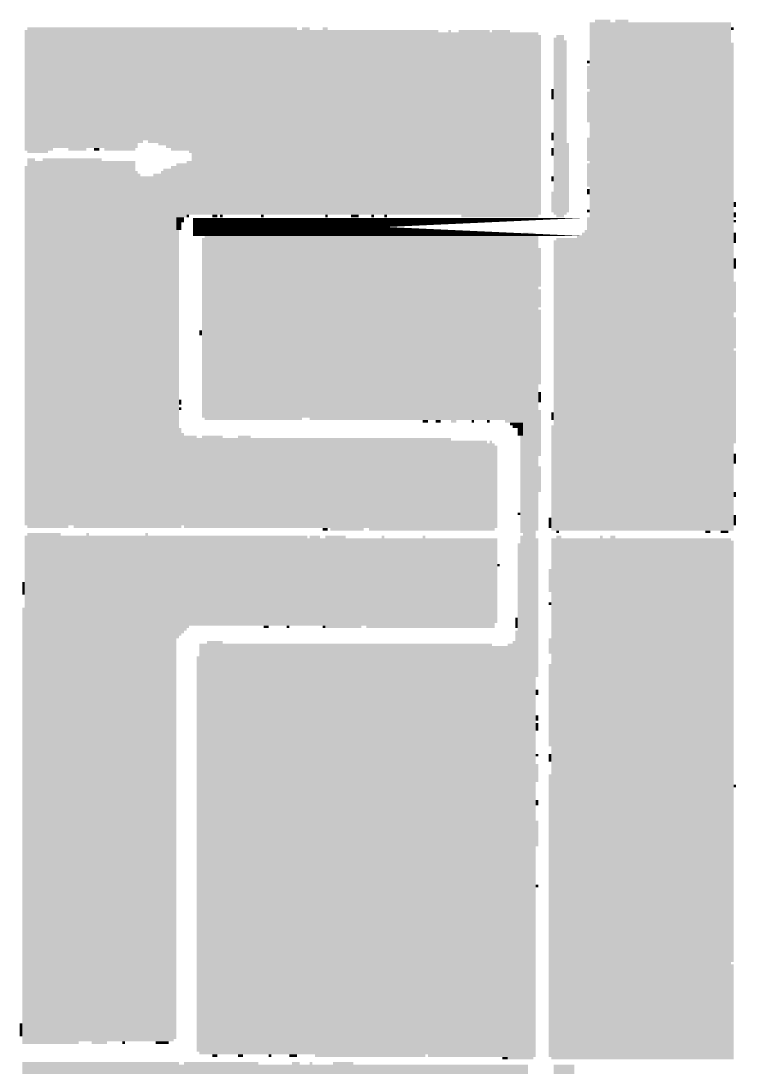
# Model space of a CAD drawing. Extents: x 0 to 19.7, y 0 to 11.
# Drawn here: x 3.75 to 5.773, y 3.776 to 6.735 of the extents above; entities that cross this region are included whole.
import ezdxf

# ---------------------------------------------------------------- set-up
doc = ezdxf.new("R2010")
doc.units = 0
doc.layers.get('0').update_dxf_attribs({"linetype": 'CONTINUOUS'})
doc.layers.add('1', color=1, linetype='CONTINUOUS')

# ---------------------------------------------------------------- blocks, each defined once
blk = doc.blocks.new('*U0')
at = {"color": 7}
for points in [[(519, 925), (624, 925), (519, 881), (624, 881)], [(626, 925), (629, 925), (626, 852), (629, 852)], [(634, 925), (636, 925), (634, 852), (636, 852)], [(738, 927), (740, 927), (738, 729), (740, 729)], [(740, 928), (746, 928), (740, 729), (746, 729)], [(746, 927), (748, 927), (746, 729), (748, 729)], [(748, 928), (753, 928), (748, 729), (753, 729)], [(753, 927), (793, 927), (753, 729), (793, 729)], [(793, 925), (794, 925), (793, 924), (794, 924)], [(518, 924), (519, 924), (518, 877), (519, 877)], [(624, 924), (626, 924), (624, 852), (626, 852)], [(629, 924), (634, 924), (629, 852), (634, 852)], [(636, 924), (679, 924), (636, 852), (679, 852)], [(679, 923), (683, 923), (679, 852), (683, 852)], [(683, 924), (684, 924), (683, 852), (684, 852)], [(684, 923), (687, 923), (684, 852), (687, 852)], [(687, 924), (699, 924), (687, 852), (699, 852)], [(699, 923), (700, 923), (699, 851), (700, 851)], [(700, 924), (707, 924), (700, 851), (707, 851)], [(707, 923), (718, 923), (707, 851), (718, 851)], [(718, 922), (719, 922), (718, 852), (719, 852)], [(724, 921), (725, 921), (724, 852), (725, 852)], [(725, 922), (728, 922), (725, 851), (728, 851)], [(728, 920), (729, 920), (728, 852), (729, 852)], [(793, 919), (794, 919), (793, 729), (794, 729)], [(737, 912), (738, 912), (737, 911), (738, 911)], [(737, 910), (738, 910), (737, 901), (738, 901)], [(723, 901), (724, 901), (723, 897), (724, 897)], [(737, 900), (738, 900), (737, 888), (738, 888)], [(519, 881), (564, 881), (519, 880), (564, 880)], [(566, 881), (624, 881), (566, 880), (624, 880)], [(723, 884), (724, 884), (723, 881), (724, 881)], [(737, 882), (738, 882), (737, 873), (738, 873)], [(519, 880), (562, 880), (519, 878), (562, 878)], [(519, 878), (529, 878), (519, 877), (529, 877)], [(519, 877), (527, 877), (519, 876), (527, 876)], [(535, 878), (542, 878), (535, 877), (542, 877)], [(545, 878), (547, 878), (545, 877), (547, 877)], [(549, 878), (561, 878), (549, 877), (561, 877)], [(570, 880), (624, 880), (570, 879), (624, 879)], [(573, 879), (624, 879), (573, 878), (624, 878)], [(575, 878), (624, 878), (575, 877), (624, 877)], [(582, 877), (624, 877), (582, 876), (624, 876)], [(723, 878), (724, 878), (723, 875), (724, 875)], [(729, 880), (730, 880), (729, 853), (730, 853)], [(519, 874), (522, 874), (519, 730), (522, 730)], [(522, 873), (525, 873), (522, 730), (525, 730)], [(525, 874), (548, 874), (525, 731), (548, 731)], [(548, 873), (561, 873), (548, 730), (561, 730)], [(581, 873), (583, 873), (581, 852), (583, 852)], [(583, 876), (624, 876), (583, 852), (624, 852)], [(518, 871), (519, 871), (518, 731), (519, 731)], [(561, 869), (562, 869), (561, 730), (562, 730)], [(562, 868), (563, 868), (562, 730), (563, 730)], [(568, 868), (571, 868), (568, 730), (571, 730)], [(571, 869), (572, 869), (571, 730), (572, 730)], [(572, 870), (575, 870), (572, 730), (575, 730)], [(575, 871), (577, 871), (575, 730), (577, 730)], [(577, 872), (581, 872), (577, 851), (581, 851)], [(737, 872), (738, 872), (737, 863), (738, 863)], [(563, 867), (568, 867), (563, 730), (568, 730)], [(723, 867), (724, 867), (723, 865), (724, 865)], [(723, 861), (724, 861), (723, 853), (724, 853)], [(737, 862), (738, 862), (737, 860), (738, 860)], [(794, 857), (795, 857), (794, 855), (795, 855)], [(581, 852), (582, 852), (581, 851), (582, 851)], [(591, 852), (593, 852), (591, 851), (593, 851)], [(594, 852), (595, 852), (594, 851), (595, 851)], [(610, 852), (611, 852), (610, 851), (611, 851)], [(635, 852), (636, 852), (635, 851), (636, 851)], [(645, 852), (648, 852), (645, 851), (648, 851)], [(653, 852), (654, 852), (653, 851), (654, 851)], [(658, 852), (659, 852), (658, 851), (659, 851)], [(688, 852), (699, 852), (688, 851), (699, 851)], [(737, 854), (738, 854), (737, 853), (738, 853)], [(794, 853), (795, 853), (794, 851), (795, 851)], [(577, 851), (580, 851), (577, 849), (580, 849)], [(577, 849), (579, 849), (577, 846), (579, 846)], [(737, 851), (738, 851), (737, 729), (738, 729)], [(794, 850), (795, 850), (794, 849), (795, 849)], [(577, 846), (578, 846), (577, 730), (578, 730)], [(588, 845), (602, 845), (588, 772), (602, 772)], [(602, 846), (606, 846), (602, 772), (606, 772)], [(606, 845), (648, 845), (606, 773), (648, 773)], [(648, 844), (650, 844), (648, 772), (650, 772)], [(650, 845), (660, 845), (650, 772), (660, 772)], [(660, 846), (661, 846), (660, 772), (661, 772)], [(661, 845), (671, 845), (661, 772), (671, 772)], [(671, 844), (677, 844), (671, 772), (677, 772)], [(677, 845), (679, 845), (677, 772), (679, 772)], [(679, 844), (681, 844), (679, 772), (681, 772)], [(681, 845), (683, 845), (681, 772), (683, 772)], [(683, 844), (684, 844), (683, 772), (684, 772)], [(684, 845), (686, 845), (684, 771), (686, 771)], [(686, 844), (700, 844), (686, 772), (700, 772)], [(700, 845), (703, 845), (700, 772), (703, 772)], [(703, 844), (712, 844), (703, 772), (712, 772)], [(712, 845), (716, 845), (712, 523), (716, 523)], [(716, 844), (718, 844), (716, 729), (718, 729)], [(733, 844), (735, 844), (733, 729), (735, 729)], [(735, 845), (736, 845), (735, 729), (736, 729)], [(736, 846), (737, 846), (736, 729), (737, 729)], [(794, 845), (795, 845), (794, 841), (795, 841)], [(587, 843), (588, 843), (587, 773), (588, 773)], [(724, 842), (725, 842), (724, 729), (725, 729)], [(725, 843), (733, 843), (725, 729), (733, 729)], [(718, 839), (719, 839), (718, 824), (719, 824)], [(794, 835), (795, 835), (794, 831), (795, 831)], [(794, 826), (795, 826), (794, 814), (795, 814)], [(718, 823), (719, 823), (718, 816), (719, 816)], [(718, 815), (719, 815), (718, 786), (719, 786)], [(794, 812), (795, 812), (794, 800), (795, 800)], [(586, 807), (587, 807), (586, 805), (587, 805)], [(794, 799), (795, 799), (794, 763), (795, 763)], [(718, 783), (719, 783), (718, 779), (719, 779)], [(578, 780), (579, 780), (578, 778), (579, 778)], [(578, 777), (579, 777), (578, 776), (579, 776)], [(718, 776), (719, 776), (718, 758), (719, 758)], [(723, 775), (724, 775), (723, 772), (724, 772)], [(606, 773), (626, 773), (606, 772), (626, 772)], [(629, 773), (648, 773), (629, 772), (648, 772)], [(673, 772), (675, 772), (673, 771), (675, 771)], [(678, 772), (680, 772), (678, 771), (680, 771)], [(692, 772), (693, 772), (692, 771), (693, 771)], [(698, 772), (699, 772), (698, 771), (699, 771)], [(705, 772), (712, 772), (705, 771), (712, 771)], [(707, 771), (712, 771), (707, 770), (712, 770)], [(578, 769), (579, 769), (578, 730), (579, 730)], [(579, 767), (580, 767), (579, 731), (580, 731)], [(708, 770), (712, 770), (708, 769), (712, 769)], [(710, 769), (712, 769), (710, 766), (712, 766)], [(723, 770), (724, 770), (723, 729), (724, 729)], [(580, 766), (585, 766), (580, 730), (585, 730)], [(585, 765), (587, 765), (585, 730), (587, 730)], [(587, 766), (595, 766), (587, 730), (595, 730)], [(595, 765), (601, 765), (595, 730), (601, 730)], [(601, 766), (606, 766), (601, 730), (606, 730)], [(606, 765), (684, 765), (606, 730), (684, 730)], [(684, 764), (698, 764), (684, 729), (698, 729)], [(698, 763), (699, 763), (698, 729), (699, 729)], [(699, 764), (700, 764), (699, 729), (700, 729)], [(700, 763), (701, 763), (700, 729), (701, 729)], [(701, 762), (702, 762), (701, 730), (702, 730)], [(711, 766), (712, 766), (711, 728), (712, 728)], [(794, 759), (795, 759), (794, 755), (795, 755)], [(718, 754), (719, 754), (718, 744), (719, 744)], [(794, 744), (795, 744), (794, 742), (795, 742)], [(710, 736), (711, 736), (710, 735), (711, 735)], [(722, 734), (723, 734), (722, 730), (723, 730)], [(794, 735), (795, 735), (794, 731), (795, 731)], [(525, 731), (535, 731), (525, 730), (535, 730)], [(537, 731), (548, 731), (537, 730), (548, 730)], [(634, 730), (636, 730), (634, 729), (636, 729)], [(637, 730), (650, 730), (637, 729), (650, 729)], [(652, 730), (684, 730), (652, 729), (684, 729)], [(518, 727), (519, 727), (518, 529), (519, 529)], [(519, 728), (532, 728), (519, 529), (532, 529)], [(532, 727), (542, 727), (532, 530), (542, 530)], [(542, 728), (543, 728), (542, 530), (543, 530)], [(543, 727), (565, 727), (543, 530), (565, 530)], [(565, 728), (566, 728), (565, 530), (566, 530)], [(566, 727), (628, 727), (566, 692), (628, 692)], [(628, 726), (629, 726), (628, 692), (629, 692)], [(629, 727), (633, 727), (629, 692), (633, 692)], [(633, 726), (635, 726), (633, 692), (635, 692)], [(635, 727), (643, 727), (635, 691), (643, 691)], [(643, 726), (657, 726), (643, 692), (657, 692)], [(657, 727), (658, 727), (657, 691), (658, 691)], [(658, 726), (673, 726), (658, 691), (673, 691)], [(673, 727), (674, 727), (673, 691), (674, 691)], [(674, 726), (702, 726), (674, 693), (702, 693)], [(711, 727), (712, 727), (711, 523), (712, 523)], [(716, 729), (717, 729), (716, 524), (717, 524)], [(717, 726), (718, 726), (717, 672), (718, 672)], [(723, 726), (725, 726), (723, 523), (725, 523)], [(725, 729), (726, 729), (725, 728), (726, 728)], [(725, 727), (727, 727), (725, 523), (727, 523)], [(727, 726), (742, 726), (727, 523), (742, 523)], [(742, 727), (743, 727), (742, 523), (743, 523)], [(743, 726), (746, 726), (743, 523), (746, 523)], [(746, 727), (748, 727), (746, 523), (748, 523)], [(748, 726), (793, 726), (748, 523), (793, 523)], [(783, 729), (785, 729), (783, 728), (785, 728)], [(789, 729), (792, 729), (789, 728), (792, 728)], [(710, 724), (711, 724), (710, 523), (711, 523)], [(793, 725), (794, 725), (793, 561), (794, 561)], [(702, 716), (703, 716), (702, 715), (703, 715)], [(722, 714), (723, 714), (722, 705), (723, 705)], [(517, 709), (518, 709), (517, 704), (518, 704)], [(722, 701), (723, 701), (722, 700), (723, 700)], [(517, 699), (518, 699), (517, 529), (518, 529)], [(674, 693), (701, 693), (674, 691), (701, 691)], [(709, 695), (710, 695), (709, 691), (710, 691)], [(566, 692), (582, 692), (566, 691), (582, 691)], [(566, 691), (581, 691), (566, 690), (581, 690)], [(566, 690), (580, 690), (566, 689), (580, 689)], [(566, 689), (579, 689), (566, 688), (579, 688)], [(611, 692), (613, 692), (611, 691), (613, 691)], [(620, 692), (621, 692), (620, 691), (621, 691)], [(634, 692), (635, 692), (634, 691), (635, 691)], [(643, 692), (649, 692), (643, 691), (649, 691)], [(651, 692), (657, 692), (651, 691), (657, 691)], [(709, 690), (710, 690), (709, 523), (710, 523)], [(566, 688), (578, 688), (566, 687), (578, 687)], [(566, 687), (577, 687), (566, 531), (577, 531)], [(586, 685), (589, 685), (586, 525), (589, 525)], [(589, 686), (595, 686), (589, 525), (595, 525)], [(595, 685), (700, 685), (595, 525), (700, 525)], [(706, 685), (708, 685), (706, 523), (708, 523)], [(708, 686), (709, 686), (708, 523), (709, 523)], [(722, 687), (723, 687), (722, 681), (723, 681)], [(700, 684), (706, 684), (700, 524), (706, 524)], [(585, 680), (586, 680), (585, 526), (586, 526)], [(722, 677), (723, 677), (722, 645), (723, 645)], [(717, 667), (718, 667), (717, 665), (718, 665)], [(717, 657), (718, 657), (717, 655), (718, 655)], [(717, 654), (718, 654), (717, 651), (718, 651)], [(717, 642), (718, 642), (717, 641), (718, 641)], [(722, 642), (723, 642), (722, 639), (723, 639)], [(717, 638), (718, 638), (717, 631), (718, 631)], [(722, 634), (723, 634), (722, 524), (723, 524)], [(794, 630), (795, 630), (794, 629), (795, 629)], [(717, 624), (718, 624), (717, 622), (718, 622)], [(717, 616), (718, 616), (717, 606), (718, 606)], [(717, 591), (718, 591), (717, 590), (718, 590)], [(793, 560), (794, 560), (793, 523), (794, 523)], [(516, 537), (517, 537), (516, 532), (517, 532)], [(532, 530), (539, 530), (532, 529), (539, 529)], [(544, 530), (550, 530), (544, 529), (550, 529)], [(556, 530), (557, 530), (556, 529), (557, 529)], [(566, 531), (576, 531), (566, 530), (576, 530)], [(569, 530), (574, 530), (569, 529), (574, 529)], [(517, 522), (578, 522), (517, 319), (578, 319)], [(580, 522), (609, 522), (580, 325), (609, 325)], [(591, 525), (593, 525), (591, 524), (593, 524)], [(601, 525), (603, 525), (601, 524), (603, 524)], [(613, 525), (614, 525), (613, 524), (614, 524)], [(621, 525), (624, 525), (621, 524), (624, 524)], [(622, 522), (625, 522), (622, 329), (625, 329)], [(629, 522), (630, 522), (629, 330), (630, 330)], [(631, 525), (674, 525), (631, 524), (674, 524)], [(638, 522), (646, 522), (638, 333), (646, 333)], [(675, 525), (700, 525), (675, 524), (700, 524)], [(704, 524), (706, 524), (704, 523), (706, 523)], [(578, 521), (580, 521), (578, 319), (580, 319)], [(609, 521), (622, 521), (609, 328), (622, 328)], [(625, 521), (629, 521), (625, 330), (629, 330)], [(630, 521), (638, 521), (630, 332), (638, 332)], [(646, 521), (714, 521), (646, 344), (714, 344)], [(724, 521), (732, 521), (724, 346), (732, 346)]]:
    blk.add_solid(points, dxfattribs=at)

msp = doc.modelspace()

# ---------------------------------------------------------------- linework, layer by layer
at = {"layer": '1', "const_width": 0.05}
msp.add_lwpolyline([(5.33, 6.1519), (4.2374, 6.1519)], close=True, dxfattribs=at)

# ---------------------------------------------------------------- block references
at = {"xscale": 0.007261200278071202, "yscale": 0.007261200278071202, "zscale": 0.007261200278071202}
msp.add_blockref('*U0', (0, 0), dxfattribs=at)

doc.saveas('drawing.dxf')
